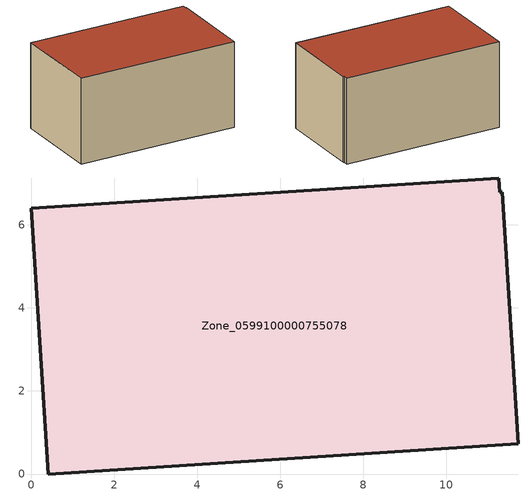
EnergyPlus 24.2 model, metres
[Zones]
Zone_0599100000755078
 floor ground (C_G): 11.34,6.78 11.73,0.73 0.41,0 0,6.4 11.26,7.13 11.28,6.78 z0
 wall outside (C_F): 0.41,0 11.73,0.73 11.34,6.78 11.28,6.78 11.26,7.13 0,6.4 0.41,0 z0:6.03
 roof outside (C_R): 11.73,0.73 11.34,6.78 11.28,6.78 11.26,7.13 0,6.4 0.41,0 z6.03
[BUILDING]
Pand.0599100000755078: North Axis=0; Terrain=City; Loads Convergence Tolerance Value=0.04; Temperature Convergence Tolerance Value=0.4; Solar Distribution=FullExterior; Maximum Number of Warmup Days=25; Minimum Number of Warmup Days=1
[Site:Location]
Rotterdam.The.Hague.AP_ZH_NLD Design_Conditions: Latitude=51.96; Longitude=4.45; Time Zone=1; Elevation=-4.5
[SITE:GROUNDTEMPERATURE:BUILDINGSURFACE]
18, 18, 18, 18, 18, 18, 18, 18, 18, 18, 18, 18
[MATERIAL] Thermal Absorptance=0.9; Solar Absorptance=0.7; Visible Absorptance=0.7
Name | Roughness | Thickness | Conductivity | Density | Specific Heat
G.TI.2006-2014 | MediumSmooth | 0.15 | 0.06 | 540 | 1210
F.TI.2006-2014 | Rough | 0.3 | 0.12 | 1920 | 840
R.TI.2006-2014 | MediumRough | 0.2 | 0.08 | 1500 | 1000
[CONSTRUCTION]
C_G: G.TI.2006-2014
C_F: F.TI.2006-2014
C_R: R.TI.2006-2014
[ZONE]
Zone_0599100000755078: Type=1; Multiplier=1; Ceiling Height=Autocalculate; Volume=Autocalculate; Floor Area=autocalculate; Part of Total Floor Area=Yes
[ZONEINFILTRATION:DESIGNFLOWRATE]
Infil_Zone_0599100000755078: Zone or ZoneList or Space or SpaceList=Zone_0599100000755078; Schedule=AlwaysOn; Design Flow Rate Calculation Method=Flow/Area; Flow Rate per Floor Area=0.0015; Constant Term Coefficient=1; Temperature Term Coefficient=0; Velocity Term Coefficient=0; Velocity Squared Term Coefficient=0
[HVACTEMPLATE:ZONE:IDEALLOADSAIRSYSTEM]
Zone_0599100000755078: Maximum Heating Supply Air Temperature=50; Minimum Cooling Supply Air Temperature=13; Maximum Heating Supply Air Humidity Ratio=0.0156; Minimum Cooling Supply Air Humidity Ratio=0.0077; Heating Limit=NoLimit; Cooling Limit=NoLimit; Dehumidification Control Type=ConstantSensibleHeatRatio; Cooling Sensible Heat Ratio=0.7; Dehumidification Setpoint=60; Humidification Control Type=None; Humidification Setpoint=30; Outdoor Air Method=None; Outdoor Air Flow Rate per Person=0.00944; Outdoor Air Flow Rate per Zone Floor Area=0; Outdoor Air Flow Rate per Zone=0; Demand Controlled Ventilation Type=None; Outdoor Air Economizer Type=NoEconomizer; Heat Recovery Type=None; Sensible Heat Recovery Effectiveness=0.7; Latent Heat Recovery Effectiveness=0.65
[ZONECONTROL:THERMOSTAT]
ThermostatControl_Zone_0599100000755078: Zone or ZoneList=Zone_0599100000755078; Control Type Schedule=DualSetpointControlType; Control 1=Thermostat_Zone_0599100000755078; Temperature Difference Between Cutout And Setpoint=0
[THERMOSTATSETPOINT:DUALSETPOINT]
Thermostat_Zone_0599100000755078: Heating Setpoint Temperature Schedule=HeatingSetpoint_Zone_0599100000755078; Cooling Setpoint Temperature Schedule=CoolingSetpoint_Zone_0599100000755078
[SCHEDULE:COMPACT]
HeatingSetpoint_Zone_0599100000755078: Through: 12/31, For: AllDays, Until: 24:00, 21
CoolingSetpoint_Zone_0599100000755078: Through: 12/31, For: AllDays, Until: 24:00, 24
DualSetpointControlType: Through: 12/31, For: AllDays, Until: 24:00, 4
AlwaysOn: Through: 12/31, For: AllDays, Until: 24:00, 1
